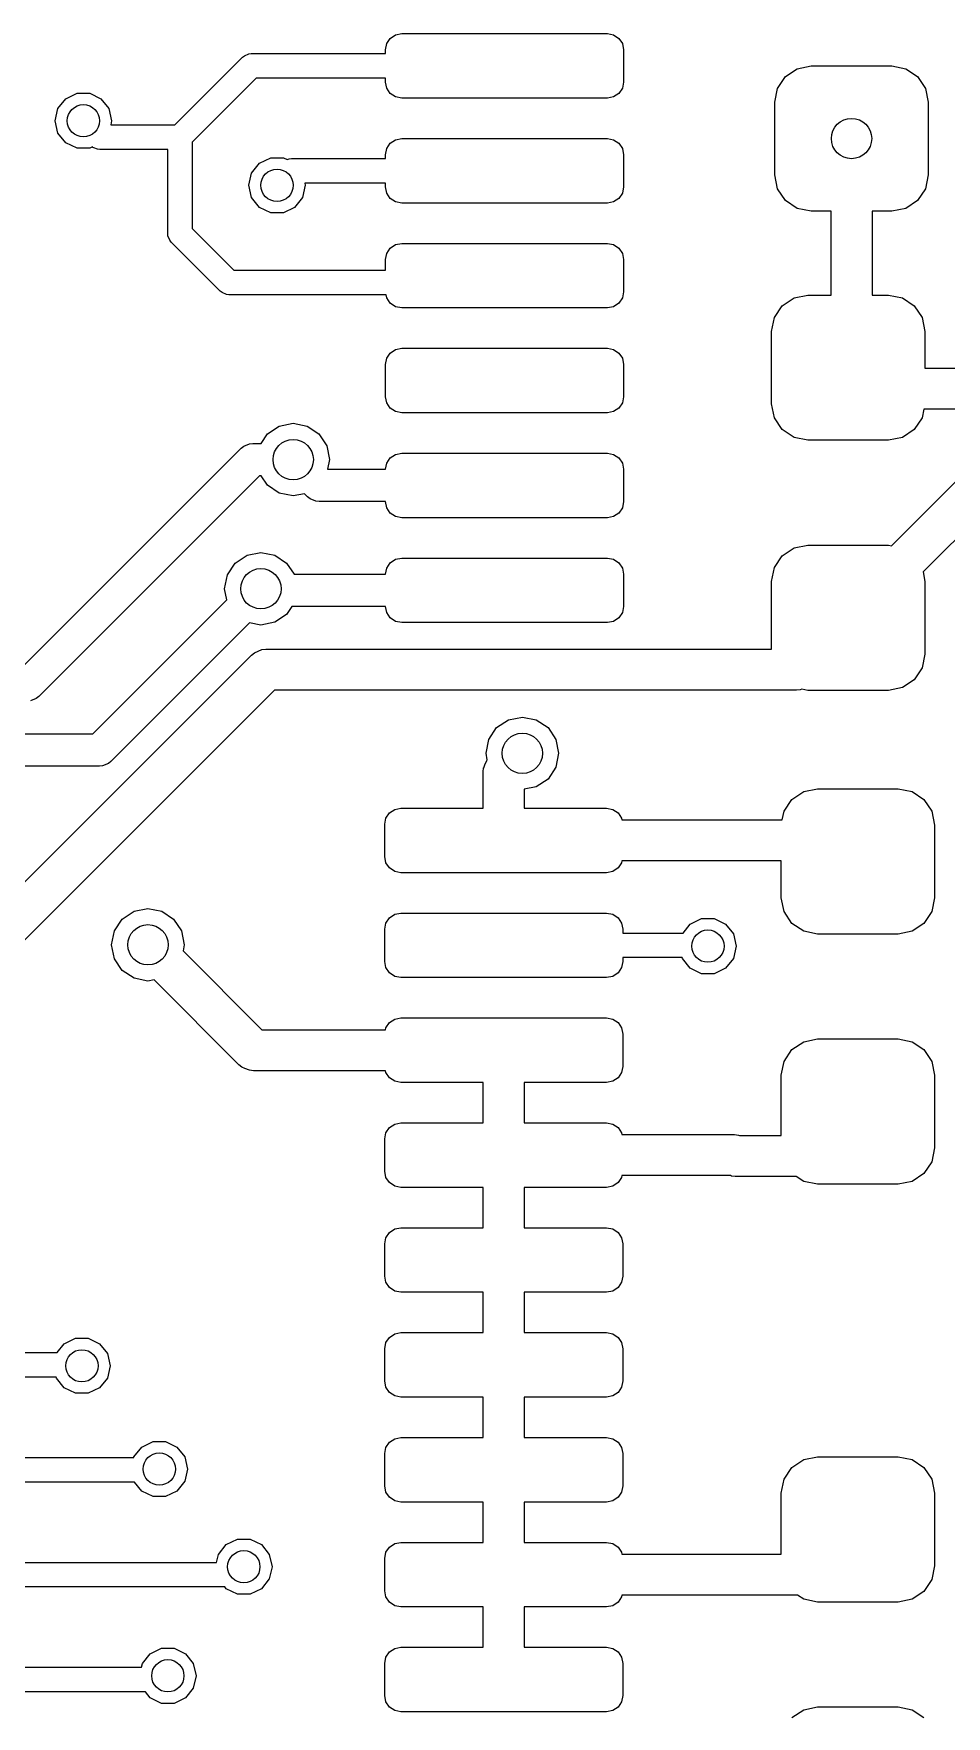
# Model space of a CAD drawing. Extents: x 0.05 to 3.89, y 0.04 to 4.21.
# Drawn here: x 1.8579 to 2.0806, y 2.1146 to 2.5252 of the extents above; entities that cross this region are included whole.
import ezdxf

# ---------------------------------------------------------------- set-up
doc = ezdxf.new("R2010")
doc.units = 0
doc.header["$MEASUREMENT"] = 0
doc.layers.add('BLACK', color=7, linetype='CONTINUOUS')

msp = doc.modelspace()

# ---------------------------------------------------------------- linework, layer by layer
at = {"layer": 'BLACK', "linetype": 'CONTINUOUS'}
for p, q in [((1.94623, 2.5249), (1.94774, 2.5252)), ((1.94774, 2.5252), (1.99793, 2.5252)), ((1.99793, 2.5252), (1.99944, 2.5249)), ((1.9438, 2.52126), (1.9441, 2.52277)), ((1.9438, 2.52032), (1.9438, 2.52126)), ((1.9441, 2.52277), (1.94495, 2.52404)), ((1.94495, 2.52404), (1.94623, 2.5249)), ((1.99944, 2.5249), (2.00072, 2.52404)), ((2.00072, 2.52404), (2.00157, 2.52277)), ((2.00157, 2.52277), (2.00187, 2.52126)), ((2.00187, 2.52126), (2.00187, 2.51339)), ((1.8924, 2.50294), (1.9089, 2.51944)), ((1.9089, 2.51944), (1.90936, 2.51982)), ((1.90936, 2.51982), (1.91044, 2.52027)), ((1.91044, 2.52027), (1.91102, 2.52032)), ((1.91102, 2.52032), (1.9438, 2.52032)), ((2.04425, 2.51665), (2.04764, 2.51732)), ((2.04764, 2.51732), (2.06732, 2.51732)), ((2.06732, 2.51732), (2.07071, 2.51665)), ((1.91227, 2.51432), (1.89664, 2.49869)), ((1.9438, 2.51432), (1.91227, 2.51432)), ((1.9438, 2.51339), (1.9438, 2.51432)), ((1.9441, 2.51188), (1.9438, 2.51339)), ((2.00187, 2.51339), (2.00157, 2.51188)), ((2.03945, 2.51185), (2.04137, 2.51473)), ((2.04137, 2.51473), (2.04425, 2.51665)), ((2.07071, 2.51665), (2.07359, 2.51473)), ((2.07359, 2.51473), (2.07551, 2.51185)), ((1.86387, 2.50693), (1.86578, 2.50932)), ((1.86578, 2.50932), (1.86855, 2.51065)), ((1.86855, 2.51065), (1.87161, 2.51065)), ((1.87161, 2.51065), (1.87437, 2.50932)), ((1.87437, 2.50932), (1.87629, 2.50693)), ((1.94495, 2.5106), (1.9441, 2.51188)), ((1.94623, 2.50975), (1.94495, 2.5106)), ((1.94774, 2.50945), (1.94623, 2.50975)), ((1.99793, 2.50945), (1.94774, 2.50945)), ((1.99944, 2.50975), (1.99793, 2.50945)), ((2.00072, 2.5106), (1.99944, 2.50975)), ((2.00157, 2.51188), (2.00072, 2.5106)), ((2.03878, 2.50846), (2.03945, 2.51185)), ((2.07551, 2.51185), (2.07618, 2.50846)), ((1.86319, 2.50394), (1.86387, 2.50693)), ((1.87629, 2.50693), (1.87697, 2.50394)), ((2.03878, 2.49075), (2.03878, 2.50846)), ((2.07618, 2.50846), (2.07618, 2.49075)), ((1.86387, 2.50095), (1.86319, 2.50394)), ((1.86578, 2.49855), (1.86387, 2.50095)), ((1.87697, 2.50394), (1.87674, 2.50294)), ((1.87674, 2.50294), (1.8924, 2.50294)), ((1.86855, 2.49722), (1.86578, 2.49855)), ((1.87161, 2.49722), (1.86855, 2.49722)), ((1.87229, 2.49755), (1.87161, 2.49722)), ((1.87241, 2.49744), (1.87229, 2.49755)), ((1.87266, 2.49734), (1.87241, 2.49744)), ((1.87349, 2.49699), (1.87266, 2.49734)), ((1.87408, 2.49694), (1.87349, 2.49699)), ((1.89064, 2.49694), (1.87408, 2.49694)), ((1.89064, 2.47644), (1.89064, 2.49694)), ((1.89664, 2.49869), (1.89664, 2.47768)), ((1.9438, 2.49567), (1.9441, 2.49718)), ((1.9441, 2.49718), (1.94495, 2.49845)), ((1.94495, 2.49845), (1.94623, 2.49931)), ((1.94623, 2.49931), (1.94774, 2.49961)), ((1.94774, 2.49961), (1.99793, 2.49961)), ((1.99793, 2.49961), (1.99944, 2.49931)), ((1.99944, 2.49931), (2.00072, 2.49845)), ((2.00072, 2.49845), (2.00157, 2.49718)), ((2.00157, 2.49718), (2.00187, 2.49567)), ((1.91112, 2.49118), (1.91303, 2.49358)), ((1.91303, 2.49358), (1.91579, 2.49491)), ((1.91579, 2.49491), (1.91886, 2.49491)), ((1.91886, 2.49491), (1.91977, 2.49446)), ((1.91977, 2.49446), (1.92028, 2.49467)), ((1.92028, 2.49467), (1.92087, 2.49473)), ((1.92087, 2.49473), (1.9438, 2.49473)), ((1.9438, 2.49473), (1.9438, 2.49567)), ((2.00187, 2.49567), (2.00187, 2.4878)), ((1.91043, 2.48819), (1.91112, 2.49118)), ((1.91112, 2.4852), (1.91043, 2.48819)), ((1.92421, 2.48819), (1.92353, 2.4852)), ((1.9438, 2.48873), (1.92409, 2.48873)), ((1.92409, 2.48873), (1.92421, 2.48819)), ((1.9438, 2.4878), (1.9438, 2.48873)), ((2.03945, 2.48736), (2.03878, 2.49075)), ((2.07618, 2.49075), (2.07551, 2.48736)), ((1.91303, 2.4828), (1.91112, 2.4852)), ((1.92353, 2.4852), (1.92162, 2.4828)), ((1.9441, 2.48629), (1.9438, 2.4878)), ((1.94495, 2.48501), (1.9441, 2.48629)), ((1.94623, 2.48416), (1.94495, 2.48501)), ((1.94774, 2.48386), (1.94623, 2.48416)), ((1.99944, 2.48416), (1.99793, 2.48386)), ((2.00072, 2.48501), (1.99944, 2.48416)), ((2.00157, 2.48629), (2.00072, 2.48501)), ((2.00187, 2.4878), (2.00157, 2.48629)), ((2.04137, 2.48448), (2.03945, 2.48736)), ((2.04425, 2.48256), (2.04137, 2.48448)), ((2.07359, 2.48448), (2.07071, 2.48256)), ((2.07551, 2.48736), (2.07359, 2.48448)), ((1.91579, 2.48147), (1.91303, 2.4828)), ((1.91886, 2.48147), (1.91579, 2.48147)), ((1.92162, 2.4828), (1.91886, 2.48147)), ((1.99793, 2.48386), (1.94774, 2.48386)), ((2.04764, 2.48189), (2.04425, 2.48256)), ((2.05248, 2.48189), (2.04764, 2.48189)), ((2.05248, 2.46142), (2.05248, 2.48189)), ((2.06732, 2.48189), (2.06248, 2.48189)), ((2.06248, 2.48189), (2.06248, 2.46142)), ((2.07071, 2.48256), (2.06732, 2.48189)), ((1.8907, 2.47586), (1.89064, 2.47644)), ((1.89114, 2.47477), (1.8907, 2.47586)), ((1.89664, 2.47768), (1.90682, 2.4675)), ((1.89152, 2.47432), (1.89114, 2.47477)), ((1.90345, 2.46238), (1.89152, 2.47432)), ((1.9438, 2.47008), (1.9441, 2.47159)), ((1.9441, 2.47159), (1.94495, 2.47286)), ((1.94495, 2.47286), (1.94623, 2.47372)), ((1.94623, 2.47372), (1.94774, 2.47402)), ((1.94774, 2.47402), (1.99793, 2.47402)), ((1.99793, 2.47402), (1.99944, 2.47372)), ((1.99944, 2.47372), (2.00072, 2.47286)), ((2.00072, 2.47286), (2.00157, 2.47159)), ((2.00157, 2.47159), (2.00187, 2.47008)), ((1.90682, 2.4675), (1.9438, 2.4675)), ((1.9438, 2.4675), (1.9438, 2.47008)), ((2.00187, 2.47008), (2.00187, 2.4622)), ((1.90391, 2.46201), (1.90345, 2.46238)), ((1.90499, 2.46156), (1.90391, 2.46201)), ((1.90557, 2.4615), (1.90499, 2.46156)), ((1.94394, 2.4615), (1.90557, 2.4615)), ((1.9441, 2.4607), (1.94394, 2.4615)), ((1.94495, 2.45942), (1.9441, 2.4607)), ((1.94623, 2.45857), (1.94495, 2.45942)), ((2.00072, 2.45942), (1.99944, 2.45857)), ((2.00157, 2.4607), (2.00072, 2.45942)), ((2.00187, 2.4622), (2.00157, 2.4607)), ((2.04059, 2.45882), (2.04346, 2.46074)), ((2.04346, 2.46074), (2.04685, 2.46142)), ((2.04685, 2.46142), (2.05248, 2.46142)), ((2.06248, 2.46142), (2.06654, 2.46142)), ((2.06654, 2.46142), (2.06993, 2.46074)), ((2.06993, 2.46074), (2.0728, 2.45882)), ((1.94774, 2.45827), (1.94623, 2.45857)), ((1.99793, 2.45827), (1.94774, 2.45827)), ((1.99944, 2.45857), (1.99793, 2.45827)), ((2.03799, 2.45256), (2.03867, 2.45595)), ((2.03867, 2.45595), (2.04059, 2.45882)), ((2.0728, 2.45882), (2.07472, 2.45595)), ((2.07472, 2.45595), (2.07539, 2.45256)), ((2.03799, 2.43484), (2.03799, 2.45256)), ((2.07539, 2.45256), (2.07539, 2.44358)), ((1.9441, 2.44599), (1.94495, 2.44727)), ((1.94495, 2.44727), (1.94623, 2.44813)), ((1.94623, 2.44813), (1.94774, 2.44843)), ((1.94774, 2.44843), (1.99793, 2.44843)), ((1.99793, 2.44843), (1.99944, 2.44813)), ((1.99944, 2.44813), (2.00072, 2.44727)), ((2.00072, 2.44727), (2.00157, 2.44599)), ((1.9438, 2.44449), (1.9441, 2.44599)), ((1.9438, 2.43661), (1.9438, 2.44449)), ((2.00157, 2.44599), (2.00187, 2.44449)), ((2.00187, 2.44449), (2.00187, 2.43661)), ((2.07539, 2.44358), (2.11596, 2.44358)), ((1.9441, 2.43511), (1.9438, 2.43661)), ((1.94495, 2.43383), (1.9441, 2.43511)), ((2.00157, 2.43511), (2.00072, 2.43383)), ((2.00187, 2.43661), (2.00157, 2.43511)), ((2.03867, 2.43145), (2.03799, 2.43484)), ((1.94623, 2.43298), (1.94495, 2.43383)), ((1.94774, 2.43268), (1.94623, 2.43298)), ((1.99793, 2.43268), (1.94774, 2.43268)), ((1.99944, 2.43298), (1.99793, 2.43268)), ((2.00072, 2.43383), (1.99944, 2.43298)), ((2.04059, 2.42858), (2.03867, 2.43145)), ((2.07472, 2.43145), (2.0728, 2.42858)), ((2.07514, 2.43358), (2.07472, 2.43145)), ((2.11596, 2.43358), (2.07514, 2.43358)), ((1.91344, 2.4252), (1.915, 2.42752)), ((1.915, 2.42752), (1.91787, 2.42944)), ((1.91787, 2.42944), (1.92126, 2.43012)), ((1.92126, 2.43012), (1.92465, 2.42944)), ((1.92465, 2.42944), (1.92752, 2.42752)), ((1.92752, 2.42752), (1.92944, 2.42465)), ((2.04346, 2.42666), (2.04059, 2.42858)), ((2.04685, 2.42598), (2.04346, 2.42666)), ((2.06993, 2.42666), (2.06654, 2.42598)), ((2.0728, 2.42858), (2.06993, 2.42666)), ((1.85476, 2.3702), (1.9086, 2.42404)), ((1.9086, 2.42404), (1.9092, 2.42453)), ((1.9092, 2.42453), (1.91062, 2.42512)), ((1.91062, 2.42512), (1.91139, 2.4252)), ((1.91139, 2.4252), (1.91344, 2.4252)), ((1.92944, 2.42465), (1.93012, 2.42126)), ((1.94495, 2.42168), (1.94623, 2.42253)), ((1.94623, 2.42253), (1.94774, 2.42283)), ((1.94774, 2.42283), (1.99793, 2.42283)), ((1.99793, 2.42283), (1.99944, 2.42253)), ((1.99944, 2.42253), (2.00072, 2.42168)), ((2.06654, 2.42598), (2.04685, 2.42598)), ((1.93012, 2.42126), (1.92965, 2.4189)), ((1.92965, 2.4189), (1.9438, 2.4189)), ((1.9438, 2.4189), (1.9441, 2.4204)), ((1.9441, 2.4204), (1.94495, 2.42168)), ((2.00072, 2.42168), (2.00157, 2.4204)), ((2.00157, 2.4204), (2.00187, 2.4189)), ((2.00187, 2.4189), (2.00187, 2.41102)), ((1.91302, 2.41732), (1.85918, 2.36348)), ((1.91344, 2.41732), (1.91302, 2.41732)), ((1.915, 2.415), (1.91344, 2.41732)), ((1.91787, 2.41308), (1.915, 2.415)), ((2.06721, 2.40026), (2.08347, 2.41653)), ((1.92126, 2.4124), (1.91787, 2.41308)), ((1.924, 2.41295), (1.92126, 2.4124)), ((1.92478, 2.41218), (1.924, 2.41295)), ((1.92537, 2.41169), (1.92478, 2.41218)), ((1.92679, 2.4111), (1.92537, 2.41169)), ((1.92756, 2.41102), (1.92679, 2.4111)), ((1.9438, 2.41102), (1.92756, 2.41102)), ((1.9441, 2.40952), (1.9438, 2.41102)), ((2.00187, 2.41102), (2.00157, 2.40952)), ((1.94495, 2.40824), (1.9441, 2.40952)), ((1.94623, 2.40739), (1.94495, 2.40824)), ((1.94774, 2.40709), (1.94623, 2.40739)), ((1.99793, 2.40709), (1.94774, 2.40709)), ((1.99944, 2.40739), (1.99793, 2.40709)), ((2.00072, 2.40824), (1.99944, 2.40739)), ((2.00157, 2.40952), (2.00072, 2.40824)), ((2.08908, 2.40799), (2.07493, 2.39385)), ((1.90712, 2.39603), (1.91, 2.39795)), ((1.91, 2.39795), (1.91339, 2.39862)), ((1.91339, 2.39862), (1.91678, 2.39795)), ((1.91678, 2.39795), (1.91965, 2.39603)), ((2.03867, 2.39493), (2.04059, 2.3978)), ((2.04059, 2.3978), (2.04346, 2.39972)), ((2.04346, 2.39972), (2.04685, 2.40039)), ((2.04685, 2.40039), (2.06654, 2.40039)), ((2.06654, 2.40039), (2.06721, 2.40026)), ((1.9052, 2.39315), (1.90712, 2.39603)), ((1.91965, 2.39603), (1.92147, 2.39331)), ((1.9438, 2.39331), (1.9441, 2.39481)), ((1.9441, 2.39481), (1.94495, 2.39609)), ((1.94495, 2.39609), (1.94623, 2.39694)), ((1.94623, 2.39694), (1.94774, 2.39724)), ((1.94774, 2.39724), (1.99793, 2.39724)), ((1.99793, 2.39724), (1.99944, 2.39694)), ((1.99944, 2.39694), (2.00072, 2.39609)), ((2.00072, 2.39609), (2.00157, 2.39481)), ((2.00157, 2.39481), (2.00187, 2.39331)), ((2.03799, 2.39154), (2.03867, 2.39493)), ((2.07493, 2.39385), (2.07539, 2.39154)), ((1.90453, 2.38976), (1.9052, 2.39315)), ((1.90507, 2.38702), (1.90453, 2.38976)), ((1.92147, 2.39331), (1.9438, 2.39331)), ((2.00187, 2.39331), (2.00187, 2.38543)), ((2.03799, 2.375), (2.03799, 2.39154)), ((2.07539, 2.39154), (2.07539, 2.37382)), ((1.87238, 2.35433), (1.90507, 2.38702)), ((1.92094, 2.38543), (1.91965, 2.3835)), ((1.9438, 2.38543), (1.92094, 2.38543)), ((1.9441, 2.38393), (1.9438, 2.38543)), ((2.00187, 2.38543), (2.00157, 2.38393)), ((1.91064, 2.38145), (1.8768, 2.34761)), ((1.91339, 2.38091), (1.91064, 2.38145)), ((1.91678, 2.38158), (1.91339, 2.38091)), ((1.91965, 2.3835), (1.91678, 2.38158)), ((1.94495, 2.38265), (1.9441, 2.38393)), ((1.94623, 2.3818), (1.94495, 2.38265)), ((1.94774, 2.3815), (1.94623, 2.3818)), ((1.99793, 2.3815), (1.94774, 2.3815)), ((1.99944, 2.3818), (1.99793, 2.3815)), ((2.00072, 2.38265), (1.99944, 2.3818)), ((2.00157, 2.38393), (2.00072, 2.38265)), ((1.84175, 2.30421), (1.91108, 2.37354)), ((1.91108, 2.37354), (1.91183, 2.37416)), ((1.91183, 2.37416), (1.91364, 2.3749)), ((1.91183, 2.37416), (1.91183, 2.37416)), ((1.91364, 2.3749), (1.91461, 2.375)), ((1.91461, 2.375), (2.03799, 2.375)), ((2.07539, 2.37382), (2.07472, 2.37043)), ((2.07472, 2.37043), (2.0728, 2.36756)), ((1.91668, 2.365), (1.84618, 2.2945)), ((2.04402, 2.365), (1.91668, 2.365)), ((2.04499, 2.3651), (2.04402, 2.365)), ((2.04537, 2.36525), (2.04499, 2.3651)), ((2.04499, 2.3651), (2.04499, 2.3651)), ((2.04685, 2.36496), (2.04537, 2.36525)), ((2.06654, 2.36496), (2.04685, 2.36496)), ((2.06993, 2.36563), (2.06654, 2.36496)), ((2.0728, 2.36756), (2.06993, 2.36563)), ((1.85858, 2.36299), (1.85716, 2.36241)), ((1.85918, 2.36348), (1.85858, 2.36299)), ((1.9709, 2.35587), (1.97378, 2.35779)), ((1.97378, 2.35779), (1.97717, 2.35846)), ((1.97717, 2.35846), (1.98056, 2.35779)), ((1.98056, 2.35779), (1.98343, 2.35587)), ((1.61187, 2.35433), (1.87238, 2.35433)), ((1.96831, 2.34961), (1.96898, 2.353)), ((1.96898, 2.353), (1.9709, 2.35587)), ((1.98343, 2.35587), (1.98535, 2.353)), ((1.98535, 2.353), (1.98602, 2.34961)), ((1.96862, 2.34803), (1.96831, 2.34961)), ((1.98602, 2.34961), (1.98535, 2.34622)), ((1.87402, 2.34646), (1.61024, 2.34646)), ((1.87478, 2.34653), (1.87402, 2.34646)), ((1.8762, 2.34712), (1.87478, 2.34653)), ((1.8768, 2.34761), (1.8762, 2.34712)), ((1.96764, 2.34508), (1.96773, 2.34605)), ((1.96764, 2.33622), (1.96764, 2.34508)), ((1.96773, 2.34605), (1.96774, 2.34607)), ((1.96774, 2.34607), (1.96805, 2.34683)), ((1.96805, 2.34683), (1.96848, 2.34786)), ((1.96848, 2.34786), (1.96862, 2.34803)), ((1.96848, 2.34786), (1.96848, 2.34786)), ((1.98535, 2.34622), (1.98343, 2.34334)), ((1.98056, 2.34142), (1.97764, 2.34084)), ((1.97764, 2.34084), (1.97764, 2.33622)), ((1.98343, 2.34334), (1.98056, 2.34142)), ((2.04295, 2.33835), (2.04582, 2.34027)), ((2.04582, 2.34027), (2.04921, 2.34094)), ((2.04921, 2.34094), (2.0689, 2.34094)), ((2.0689, 2.34094), (2.07229, 2.34027)), ((2.07229, 2.34027), (2.07516, 2.33835)), ((1.94603, 2.33592), (1.94754, 2.33622)), ((1.94754, 2.33622), (1.96764, 2.33622)), ((1.97764, 2.33622), (1.99774, 2.33622)), ((1.99774, 2.33622), (1.99924, 2.33592)), ((2.04103, 2.33548), (2.04295, 2.33835)), ((2.07516, 2.33835), (2.07708, 2.33548)), ((1.9436, 2.33228), (1.9439, 2.33379)), ((1.9436, 2.32441), (1.9436, 2.33228)), ((1.9439, 2.33379), (1.94476, 2.33507)), ((1.94476, 2.33507), (1.94603, 2.33592)), ((1.99924, 2.33592), (2.00052, 2.33507)), ((2.00052, 2.33507), (2.00137, 2.33379)), ((2.00137, 2.33379), (2.00146, 2.33335)), ((2.00146, 2.33335), (2.0406, 2.33335)), ((2.0406, 2.33335), (2.04103, 2.33548)), ((2.07708, 2.33548), (2.07776, 2.33209)), ((2.07776, 2.33209), (2.07776, 2.31437)), ((1.9439, 2.3229), (1.9436, 2.32441)), ((1.94476, 2.32163), (1.9439, 2.3229)), ((1.94603, 2.32077), (1.94476, 2.32163)), ((1.94754, 2.32047), (1.94603, 2.32077)), ((1.99774, 2.32047), (1.94754, 2.32047)), ((1.99924, 2.32077), (1.99774, 2.32047)), ((2.00052, 2.32163), (1.99924, 2.32077)), ((2.00137, 2.3229), (2.00052, 2.32163)), ((2.00146, 2.32335), (2.00137, 2.3229)), ((2.04035, 2.32335), (2.00146, 2.32335)), ((2.04035, 2.31437), (2.04035, 2.32335)), ((1.88244, 2.31107), (1.88583, 2.31175)), ((1.88583, 2.31175), (1.88922, 2.31107)), ((2.04103, 2.31098), (2.04035, 2.31437)), ((2.07776, 2.31437), (2.07708, 2.31098)), ((1.87764, 2.30628), (1.87956, 2.30915)), ((1.87956, 2.30915), (1.88244, 2.31107)), ((1.88922, 2.31107), (1.89209, 2.30915)), ((1.89209, 2.30915), (1.89401, 2.30628)), ((1.9436, 2.30669), (1.9439, 2.3082)), ((1.9439, 2.3082), (1.94476, 2.30948)), ((1.94476, 2.30948), (1.94603, 2.31033)), ((1.94603, 2.31033), (1.94754, 2.31063)), ((1.94754, 2.31063), (1.99774, 2.31063)), ((1.99774, 2.31063), (1.99924, 2.31033)), ((1.99924, 2.31033), (2.00052, 2.30948)), ((2.00052, 2.30948), (2.00137, 2.3082)), ((2.00137, 2.3082), (2.00167, 2.30669)), ((2.0164, 2.30576), (2.01815, 2.30795)), ((2.01815, 2.30795), (2.02091, 2.30928)), ((2.02091, 2.30928), (2.02397, 2.30928)), ((2.02397, 2.30928), (2.02674, 2.30795)), ((2.02674, 2.30795), (2.02865, 2.30555)), ((2.04295, 2.30811), (2.04103, 2.31098)), ((2.04582, 2.30619), (2.04295, 2.30811)), ((2.07516, 2.30811), (2.07229, 2.30619)), ((2.07708, 2.31098), (2.07516, 2.30811)), ((1.87697, 2.30289), (1.87764, 2.30628)), ((1.89401, 2.30628), (1.89469, 2.30289)), ((1.9436, 2.29882), (1.9436, 2.30669)), ((2.00167, 2.30669), (2.00167, 2.30576)), ((2.00167, 2.30576), (2.0164, 2.30576)), ((2.02865, 2.30555), (2.02933, 2.30256)), ((2.04921, 2.30551), (2.04582, 2.30619)), ((2.0689, 2.30551), (2.04921, 2.30551)), ((2.07229, 2.30619), (2.0689, 2.30551)), ((1.87764, 2.2995), (1.87697, 2.30289)), ((1.87956, 2.29663), (1.87764, 2.2995)), ((1.89469, 2.30289), (1.89439, 2.3014)), ((1.89439, 2.3014), (1.91362, 2.28217)), ((2.01619, 2.29976), (2.00167, 2.29976)), ((2.00167, 2.29976), (2.00167, 2.29882)), ((2.01623, 2.29957), (2.01619, 2.29976)), ((2.01815, 2.29717), (2.01623, 2.29957)), ((2.02865, 2.29957), (2.02674, 2.29717)), ((2.02933, 2.30256), (2.02865, 2.29957)), ((1.88244, 2.29471), (1.87956, 2.29663)), ((1.9439, 2.29731), (1.9436, 2.29882)), ((1.94476, 2.29603), (1.9439, 2.29731)), ((1.94603, 2.29518), (1.94476, 2.29603)), ((1.94754, 2.29488), (1.94603, 2.29518)), ((1.99924, 2.29518), (1.99774, 2.29488)), ((2.00052, 2.29603), (1.99924, 2.29518)), ((2.00137, 2.29731), (2.00052, 2.29603)), ((2.00167, 2.29882), (2.00137, 2.29731)), ((2.02091, 2.29584), (2.01815, 2.29717)), ((2.02397, 2.29584), (2.02091, 2.29584)), ((2.02674, 2.29717), (2.02397, 2.29584)), ((1.88583, 2.29403), (1.88244, 2.29471)), ((1.88732, 2.29433), (1.88583, 2.29403)), ((1.90802, 2.27363), (1.88732, 2.29433)), ((1.99774, 2.29488), (1.94754, 2.29488)), ((1.9439, 2.28261), (1.94476, 2.28389)), ((1.94476, 2.28389), (1.94603, 2.28474)), ((1.94603, 2.28474), (1.94754, 2.28504)), ((1.94754, 2.28504), (1.99774, 2.28504)), ((1.99774, 2.28504), (1.99924, 2.28474)), ((1.99924, 2.28474), (2.00052, 2.28389)), ((2.00052, 2.28389), (2.00137, 2.28261)), ((1.91362, 2.28217), (1.94381, 2.28217)), ((1.94381, 2.28217), (1.9439, 2.28261)), ((2.00137, 2.28261), (2.00167, 2.2811)), ((2.00167, 2.2811), (2.00167, 2.27323)), ((2.04295, 2.27733), (2.04582, 2.27925)), ((2.04582, 2.27925), (2.04921, 2.27992)), ((2.04921, 2.27992), (2.0689, 2.27992)), ((2.0689, 2.27992), (2.07229, 2.27925)), ((2.07229, 2.27925), (2.07516, 2.27733)), ((2.04103, 2.27445), (2.04295, 2.27733)), ((2.07516, 2.27733), (2.07708, 2.27445)), ((1.90877, 2.27301), (1.90802, 2.27363)), ((1.90948, 2.27272), (1.90877, 2.27301)), ((1.90877, 2.27301), (1.90877, 2.27301)), ((1.91058, 2.27226), (1.90948, 2.27272)), ((1.91155, 2.27217), (1.91058, 2.27226)), ((1.91058, 2.27226), (1.91058, 2.27226)), ((1.94381, 2.27217), (1.91155, 2.27217)), ((1.9439, 2.27172), (1.94381, 2.27217)), ((1.94476, 2.27044), (1.9439, 2.27172)), ((1.94603, 2.26959), (1.94476, 2.27044)), ((2.00052, 2.27044), (1.99924, 2.26959)), ((2.00137, 2.27172), (2.00052, 2.27044)), ((2.00167, 2.27323), (2.00137, 2.27172)), ((2.04035, 2.27106), (2.04103, 2.27445)), ((2.04035, 2.25638), (2.04035, 2.27106)), ((2.07708, 2.27445), (2.07776, 2.27106)), ((2.07776, 2.27106), (2.07776, 2.25335)), ((1.94754, 2.26929), (1.94603, 2.26959)), ((1.96764, 2.26929), (1.94754, 2.26929)), ((1.96764, 2.25945), (1.96764, 2.26929)), ((1.99774, 2.26929), (1.97764, 2.26929)), ((1.97764, 2.26929), (1.97764, 2.25945)), ((1.99924, 2.26959), (1.99774, 2.26929)), ((1.9439, 2.25702), (1.94476, 2.2583)), ((1.94476, 2.2583), (1.94603, 2.25915)), ((1.94603, 2.25915), (1.94754, 2.25945)), ((1.94754, 2.25945), (1.96764, 2.25945)), ((1.97764, 2.25945), (1.99774, 2.25945)), ((1.99774, 2.25945), (1.99924, 2.25915)), ((1.99924, 2.25915), (2.00052, 2.2583)), ((2.00052, 2.2583), (2.00137, 2.25702)), ((1.9436, 2.25551), (1.9439, 2.25702)), ((1.9436, 2.24764), (1.9436, 2.25551)), ((2.00137, 2.25702), (2.00146, 2.25657)), ((2.00146, 2.25657), (2.02894, 2.25657)), ((2.02894, 2.25657), (2.02991, 2.25648)), ((2.02991, 2.25648), (2.02991, 2.25648)), ((2.02991, 2.25648), (2.03016, 2.25638)), ((2.03016, 2.25638), (2.04035, 2.25638)), ((2.07708, 2.24996), (2.07516, 2.24708)), ((2.07776, 2.25335), (2.07708, 2.24996)), ((1.9439, 2.24613), (1.9436, 2.24764)), ((1.94476, 2.24485), (1.9439, 2.24613)), ((2.00137, 2.24613), (2.00052, 2.24485)), ((2.00146, 2.24657), (2.00137, 2.24613)), ((2.02792, 2.24657), (2.00146, 2.24657)), ((2.02816, 2.24647), (2.02792, 2.24657)), ((2.02913, 2.24638), (2.02816, 2.24647)), ((2.02816, 2.24647), (2.02816, 2.24647)), ((2.044, 2.24638), (2.02913, 2.24638)), ((2.04582, 2.24516), (2.044, 2.24638)), ((2.07516, 2.24708), (2.07229, 2.24516)), ((1.94603, 2.244), (1.94476, 2.24485)), ((1.94754, 2.2437), (1.94603, 2.244)), ((1.96764, 2.2437), (1.94754, 2.2437)), ((1.96764, 2.23386), (1.96764, 2.2437)), ((1.99774, 2.2437), (1.97764, 2.2437)), ((1.97764, 2.2437), (1.97764, 2.23386)), ((1.99924, 2.244), (1.99774, 2.2437)), ((2.00052, 2.24485), (1.99924, 2.244)), ((2.04921, 2.24449), (2.04582, 2.24516)), ((2.0689, 2.24449), (2.04921, 2.24449)), ((2.07229, 2.24516), (2.0689, 2.24449)), ((1.94476, 2.23271), (1.94603, 2.23356)), ((1.94603, 2.23356), (1.94754, 2.23386)), ((1.94754, 2.23386), (1.96764, 2.23386)), ((1.97764, 2.23386), (1.99774, 2.23386)), ((1.99774, 2.23386), (1.99924, 2.23356)), ((1.99924, 2.23356), (2.00052, 2.23271)), ((1.9436, 2.22992), (1.9439, 2.23143)), ((1.9436, 2.22205), (1.9436, 2.22992)), ((1.9439, 2.23143), (1.94476, 2.23271)), ((2.00052, 2.23271), (2.00137, 2.23143)), ((2.00137, 2.23143), (2.00167, 2.22992)), ((2.00167, 2.22992), (2.00167, 2.22205)), ((1.9439, 2.22054), (1.9436, 2.22205)), ((2.00167, 2.22205), (2.00137, 2.22054)), ((1.94476, 2.21926), (1.9439, 2.22054)), ((1.94603, 2.21841), (1.94476, 2.21926)), ((1.94754, 2.21811), (1.94603, 2.21841)), ((1.96764, 2.21811), (1.94754, 2.21811)), ((1.96764, 2.20827), (1.96764, 2.21811)), ((1.99774, 2.21811), (1.97764, 2.21811)), ((1.97764, 2.21811), (1.97764, 2.20827)), ((1.99924, 2.21841), (1.99774, 2.21811)), ((2.00052, 2.21926), (1.99924, 2.21841)), ((2.00137, 2.22054), (2.00052, 2.21926)), ((1.86369, 2.20339), (1.86541, 2.20555)), ((1.86541, 2.20555), (1.86818, 2.20688)), ((1.86818, 2.20688), (1.87124, 2.20688)), ((1.87124, 2.20688), (1.87401, 2.20555)), ((1.87401, 2.20555), (1.87592, 2.20315)), ((1.9436, 2.20433), (1.9439, 2.20584)), ((1.9439, 2.20584), (1.94476, 2.20711)), ((1.94476, 2.20711), (1.94603, 2.20797)), ((1.94603, 2.20797), (1.94754, 2.20827)), ((1.94754, 2.20827), (1.96764, 2.20827)), ((1.97764, 2.20827), (1.99774, 2.20827)), ((1.99774, 2.20827), (1.99924, 2.20797)), ((1.99924, 2.20797), (2.00052, 2.20711)), ((2.00052, 2.20711), (2.00137, 2.20584)), ((2.00137, 2.20584), (2.00167, 2.20433)), ((1.77628, 2.20339), (1.86369, 2.20339)), ((1.87592, 2.20315), (1.8766, 2.20016)), ((1.9436, 2.19646), (1.9436, 2.20433)), ((2.00167, 2.20433), (2.00167, 2.19646)), ((1.86345, 2.19739), (1.77628, 2.19739)), ((1.8635, 2.19717), (1.86345, 2.19739)), ((1.86541, 2.19478), (1.8635, 2.19717)), ((1.87592, 2.19717), (1.87401, 2.19478)), ((1.8766, 2.20016), (1.87592, 2.19717)), ((1.86818, 2.19345), (1.86541, 2.19478)), ((1.87124, 2.19345), (1.86818, 2.19345)), ((1.87401, 2.19478), (1.87124, 2.19345)), ((1.9439, 2.19495), (1.9436, 2.19646)), ((1.94476, 2.19367), (1.9439, 2.19495)), ((1.94603, 2.19282), (1.94476, 2.19367)), ((1.94754, 2.19252), (1.94603, 2.19282)), ((1.96764, 2.19252), (1.94754, 2.19252)), ((1.96764, 2.18268), (1.96764, 2.19252)), ((1.99774, 2.19252), (1.97764, 2.19252)), ((1.97764, 2.19252), (1.97764, 2.18268)), ((1.99924, 2.19282), (1.99774, 2.19252)), ((2.00052, 2.19367), (1.99924, 2.19282)), ((2.00137, 2.19495), (2.00052, 2.19367)), ((2.00167, 2.19646), (2.00137, 2.19495)), ((1.8824, 2.17796), (1.88431, 2.18035)), ((1.88431, 2.18035), (1.88707, 2.18168)), ((1.88707, 2.18168), (1.89014, 2.18168)), ((1.89014, 2.18168), (1.8929, 2.18035)), ((1.8929, 2.18035), (1.89481, 2.17796)), ((1.9436, 2.17874), (1.9439, 2.18025)), ((1.9439, 2.18025), (1.94476, 2.18152)), ((1.94476, 2.18152), (1.94603, 2.18238)), ((1.94603, 2.18238), (1.94754, 2.18268)), ((1.94754, 2.18268), (1.96764, 2.18268)), ((1.97764, 2.18268), (1.99774, 2.18268)), ((1.99774, 2.18268), (1.99924, 2.18238)), ((1.99924, 2.18238), (2.00052, 2.18152)), ((2.00052, 2.18152), (2.00137, 2.18025)), ((2.00137, 2.18025), (2.00167, 2.17874)), ((1.77628, 2.1778), (1.88236, 2.1778)), ((1.88236, 2.1778), (1.8824, 2.17796)), ((1.89481, 2.17796), (1.8955, 2.17497)), ((1.9436, 2.17087), (1.9436, 2.17874)), ((2.00167, 2.17874), (2.00167, 2.17087)), ((2.04295, 2.17536), (2.04582, 2.17728)), ((2.04582, 2.17728), (2.04921, 2.17795)), ((2.04921, 2.17795), (2.0689, 2.17795)), ((2.0689, 2.17795), (2.07229, 2.17728)), ((2.07229, 2.17728), (2.07516, 2.17536)), ((1.89481, 2.17198), (1.8929, 2.16958)), ((1.8955, 2.17497), (1.89481, 2.17198)), ((2.04035, 2.16909), (2.04103, 2.17248)), ((2.04103, 2.17248), (2.04295, 2.17536)), ((2.07516, 2.17536), (2.07708, 2.17248)), ((2.07708, 2.17248), (2.07776, 2.16909)), ((1.88254, 2.1718), (1.77628, 2.1718)), ((1.88431, 2.16958), (1.88254, 2.1718)), ((1.88707, 2.16825), (1.88431, 2.16958)), ((1.89014, 2.16825), (1.88707, 2.16825)), ((1.8929, 2.16958), (1.89014, 2.16825)), ((1.9439, 2.16936), (1.9436, 2.17087)), ((1.94476, 2.16808), (1.9439, 2.16936)), ((1.94603, 2.16723), (1.94476, 2.16808)), ((2.00052, 2.16808), (1.99924, 2.16723)), ((2.00137, 2.16936), (2.00052, 2.16808)), ((2.00167, 2.17087), (2.00137, 2.16936)), ((2.04035, 2.15421), (2.04035, 2.16909)), ((2.07776, 2.16909), (2.07776, 2.15138)), ((1.94754, 2.16693), (1.94603, 2.16723)), ((1.96764, 2.16693), (1.94754, 2.16693)), ((1.96764, 2.15709), (1.96764, 2.16693)), ((1.99774, 2.16693), (1.97764, 2.16693)), ((1.97764, 2.16693), (1.97764, 2.15709)), ((1.99924, 2.16723), (1.99774, 2.16693)), ((1.903, 2.15413), (1.90491, 2.15653)), ((1.90491, 2.15653), (1.90767, 2.15786)), ((1.90767, 2.15786), (1.91074, 2.15786)), ((1.91074, 2.15786), (1.9135, 2.15653)), ((1.9135, 2.15653), (1.91541, 2.15413)), ((1.9439, 2.15466), (1.94476, 2.15593)), ((1.94476, 2.15593), (1.94603, 2.15679)), ((1.94603, 2.15679), (1.94754, 2.15709)), ((1.94754, 2.15709), (1.96764, 2.15709)), ((1.97764, 2.15709), (1.99774, 2.15709)), ((1.99774, 2.15709), (1.99924, 2.15679)), ((1.99924, 2.15679), (2.00052, 2.15593)), ((2.00052, 2.15593), (2.00137, 2.15466)), ((1.77628, 2.15221), (1.90256, 2.15221)), ((1.90256, 2.15221), (1.903, 2.15413)), ((1.91541, 2.15413), (1.9161, 2.15114)), ((1.9436, 2.15315), (1.9439, 2.15466)), ((1.9436, 2.14528), (1.9436, 2.15315)), ((2.00137, 2.15466), (2.00146, 2.15421)), ((2.00146, 2.15421), (2.04035, 2.15421)), ((2.07776, 2.15138), (2.07708, 2.14799)), ((1.91541, 2.14815), (1.9135, 2.14575)), ((1.9161, 2.15114), (1.91541, 2.14815)), ((2.07708, 2.14799), (2.07516, 2.14511)), ((1.90455, 2.14621), (1.77628, 2.14621)), ((1.90491, 2.14575), (1.90455, 2.14621)), ((1.90767, 2.14442), (1.90491, 2.14575)), ((1.91074, 2.14442), (1.90767, 2.14442)), ((1.9135, 2.14575), (1.91074, 2.14442)), ((1.9439, 2.14377), (1.9436, 2.14528)), ((1.94476, 2.14249), (1.9439, 2.14377)), ((2.00137, 2.14377), (2.00052, 2.14249)), ((2.00146, 2.14421), (2.00137, 2.14377)), ((2.0443, 2.14421), (2.00146, 2.14421)), ((2.04582, 2.14319), (2.0443, 2.14421)), ((2.04921, 2.14252), (2.04582, 2.14319)), ((2.07229, 2.14319), (2.0689, 2.14252)), ((2.07516, 2.14511), (2.07229, 2.14319)), ((1.94603, 2.14164), (1.94476, 2.14249)), ((1.94754, 2.14134), (1.94603, 2.14164)), ((1.96764, 2.14134), (1.94754, 2.14134)), ((1.96764, 2.1315), (1.96764, 2.14134)), ((1.99774, 2.14134), (1.97764, 2.14134)), ((1.97764, 2.14134), (1.97764, 2.1315)), ((1.99924, 2.14164), (1.99774, 2.14134)), ((2.00052, 2.14249), (1.99924, 2.14164)), ((2.0689, 2.14252), (2.04921, 2.14252)), ((1.88638, 2.12991), (1.88915, 2.13124)), ((1.88915, 2.13124), (1.89221, 2.13124)), ((1.89221, 2.13124), (1.89498, 2.12991)), ((1.94476, 2.13034), (1.94603, 2.1312)), ((1.94603, 2.1312), (1.94754, 2.1315)), ((1.94754, 2.1315), (1.96764, 2.1315)), ((1.97764, 2.1315), (1.99774, 2.1315)), ((1.99774, 2.1315), (1.99924, 2.1312)), ((1.99924, 2.1312), (2.00052, 2.13034)), ((1.88427, 2.12662), (1.88447, 2.12752)), ((1.88447, 2.12752), (1.88638, 2.12991)), ((1.89498, 2.12991), (1.89689, 2.12752)), ((1.89689, 2.12752), (1.89757, 2.12453)), ((1.9436, 2.12756), (1.9439, 2.12907)), ((1.9436, 2.11969), (1.9436, 2.12756)), ((1.9439, 2.12907), (1.94476, 2.13034)), ((2.00052, 2.13034), (2.00137, 2.12907)), ((2.00137, 2.12907), (2.00167, 2.12756)), ((2.00167, 2.12756), (2.00167, 2.11969)), ((1.77628, 2.12662), (1.88427, 2.12662)), ((1.89757, 2.12453), (1.89689, 2.12154)), ((1.8852, 2.12062), (1.77628, 2.12062)), ((1.88638, 2.11914), (1.8852, 2.12062)), ((1.88915, 2.11781), (1.88638, 2.11914)), ((1.89498, 2.11914), (1.89221, 2.11781)), ((1.89689, 2.12154), (1.89498, 2.11914)), ((1.9439, 2.11818), (1.9436, 2.11969)), ((2.00167, 2.11969), (2.00137, 2.11818)), ((1.89221, 2.11781), (1.88915, 2.11781)), ((1.94476, 2.1169), (1.9439, 2.11818)), ((1.94603, 2.11605), (1.94476, 2.1169)), ((1.94754, 2.11575), (1.94603, 2.11605)), ((1.99774, 2.11575), (1.94754, 2.11575)), ((1.99924, 2.11605), (1.99774, 2.11575)), ((2.00052, 2.1169), (1.99924, 2.11605)), ((2.00137, 2.11818), (2.00052, 2.1169)), ((2.04295, 2.11433), (2.04582, 2.11625)), ((2.04582, 2.11625), (2.04921, 2.11693)), ((2.04921, 2.11693), (2.0689, 2.11693)), ((2.0689, 2.11693), (2.07229, 2.11625)), ((2.07229, 2.11625), (2.07516, 2.11433))]:
    msp.add_line(p, q, dxfattribs=at)
at = {"layer": 'BLACK'}
for centre, radius in [((1.87008, 2.50394), 0.00394), ((2.05748, 2.49961), 0.00492), ((1.91732, 2.48819), 0.00394), ((1.92126, 2.42126), 0.00492), ((1.91339, 2.38976), 0.00492), ((1.97717, 2.34961), 0.00492), ((1.88583, 2.30289), 0.00492), ((2.02244, 2.30256), 0.00394), ((1.86971, 2.20016), 0.00394), ((1.88861, 2.17497), 0.00394), ((1.90921, 2.15114), 0.00394), ((1.89068, 2.12453), 0.00394)]:
    msp.add_circle(centre, radius, dxfattribs=at)

doc.saveas('drawing.dxf')
